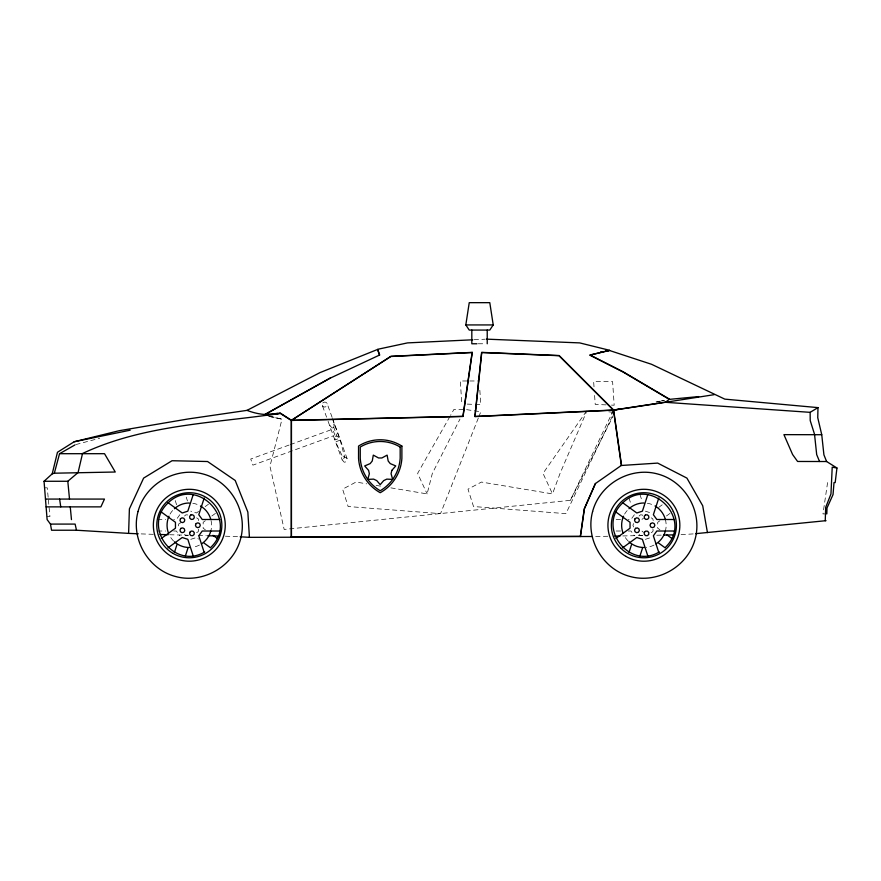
<?xml version="1.0" encoding="UTF-8"?>
<svg xmlns="http://www.w3.org/2000/svg" width="881" height="881" viewBox="0 0 881 881"><rect width="100%" height="100%" fill="white"/><g stroke="black" fill="none" stroke-linecap="round" stroke-linejoin="round"><path stroke-width="0.66" stroke-dasharray="4.41 3.3" d="M827.578 482.579L822.975 513.92L826.323 513.92M333.756 427.34L334.306 423.926L329.648 425.622L332.258 427.88L335.419 436.569L334.868 439.982L339.526 438.286L336.916 436.018L333.756 427.34L332.258 427.88M390.9 487.865L427.109 493.9L432.351 473.372L459.992 419.059M612.416 416.03L565.921 513.645L473.526 506.531L467.998 489.164L481.422 482.061L552.497 493.9L560.063 473.372L586.261 412.44M478.284 418.145L440.533 513.645L348.138 506.531L342.61 489.164L356.034 482.061L366.76 483.845M478.79 416.867L480.806 411.768L464.904 409.401L453.957 409.401L450.587 415.325M633.615 523.545L632.899 525.252L633.615 526.959M270.015 416.173L282.008 419.202L269.96 466.258L284.178 529.437L570.359 500.342L611.106 415.138M570.359 500.342L612.669 417.043M449.916 416.515L417.627 473.372L427.109 493.9M586.548 411.064L543.015 473.372L552.497 493.9M179.834 514.724L176.365 519.493L173.678 519.493M634.408 514.724L630.95 519.493L628.263 519.493M184.503 516.013L185.913 514.812L187.763 514.956M639.088 516.013L640.487 514.812L642.337 514.956L643.548 516.365M641.985 519.416L643.394 518.204M198.588 511.398L196.397 512.984L190.792 511.167M205.174 506.608L208.467 504.218M205.339 520.726L203.159 522.301L203.159 528.204L205.339 529.778M211.869 515.98L216.23 512.808M658.647 507.412L663.041 504.218M659.913 520.726L657.733 522.301L657.733 528.204L659.913 529.778M666.443 515.98L672.985 511.233M196.617 532.675L198.192 531.706L198.621 529.899L197.663 528.325M651.191 532.675L652.766 531.706L653.206 529.899L652.237 528.325M180.748 522.829L179.041 523.545L178.325 525.252L179.041 526.959M289.023 445.07L250.722 459.023L252.946 465.135L333.381 435.853M290.301 444.608L331.157 429.741M335.419 436.569L336.916 436.018M340.22 440.159L335.551 441.855L343.326 458.296L344.823 457.746L340.22 440.159L332.897 420.072M190.792 539.337L196.397 537.509L198.588 539.106M645.366 539.337L650.971 537.509M75.832 444.575L99.685 438.264M656.576 402.077L660.53 401.218M661.84 400.932L664.472 400.359M656.037 401.945L660.023 401.174M661.356 400.91L664.021 400.403M693.171 533.908L679.945 534.745M187.763 535.549L185.913 535.692L184.503 534.492M642.337 535.549L640.487 535.692L639.088 534.492M474.143 339.725L485.013 339.207M607.813 536.265L594.433 536.485M622.779 535.945L643.196 535.516M656.808 535.23L662.248 535.108M478.24 343.766L485.938 343.766M467.04 380.977L460.278 380.977L461.853 403.872M469.749 380.977L479.22 380.977M44.579 487.832L47.266 487.832L48.158 497.413M46.88 516.563L49.942 516.563L48.29 498.778M157.556 519.493L165.617 519.493M616.16 519.493L621.534 519.493M157.556 531.012L165.617 531.012M173.678 531.012L176.365 531.012L179.834 535.78M616.16 531.012L621.534 531.012M628.263 531.012L630.95 531.012L634.408 535.78M153.283 534.327L138.229 533.798M169.615 534.745L188.666 535.241M198.192 535.494L206.363 535.703M225.415 536.199L238.861 536.716M606.051 404.875L595.226 404.423L594.477 393.653M611.469 405.106L614.178 405.216L612.592 381.528L593.64 381.528L594.113 388.257M467.271 404.104L474.033 404.379M475.388 404.445L480.806 404.665L479.837 390.184M608.804 411.845L612.835 412.209M376.154 485.409L382.85 486.521M269.146 416.405L282.008 419.202L268.628 416.239M645.366 511.167L650.971 512.984M651.191 517.83L652.766 518.799L653.206 520.594M196.617 517.83L198.192 518.799L198.621 520.594M641.985 531.089L643.394 532.289M332.126 417.363L327.148 403.685C326.146 400.536 321.047 402.386 322.314 405.447L326.587 417.165M322.314 405.447C323.316 408.597 328.415 406.747 327.148 403.685M347.059 458.395C337.775 451.226 344.548 469.837 347.059 458.395L332.511 418.442M328.084 421.283L342.224 460.146M639.969 494.582L642.051 500.959M628.979 497.996L631.071 504.428M186.221 497.126L187.466 500.959M175.231 500.573L176.905 505.716M665.386 519.493A22.256 22.256 0 0 1 665.662 529.888M653.999 545.086A22.256 22.256 0 0 1 646.213 547.387M628.142 540.989A22.256 22.256 0 0 1 624.607 536.386M624.607 514.119A22.256 22.256 0 0 1 628.142 509.515M647.37 503.271A22.256 22.256 0 0 1 653.999 505.419M211.077 520.616A22.256 22.256 0 0 1 211.077 529.888M199.425 545.086A22.256 22.256 0 0 1 192.796 547.233M173.568 540.989A22.256 22.256 0 0 1 170.033 536.386M170.033 514.119A22.256 22.256 0 0 1 173.568 509.515M192.796 503.271A22.256 22.256 0 0 1 199.425 505.419"/><path stroke-width="1.32" d="M605.665 351.255L609.41 350.462L651.555 364.294L724.821 399.137L817.975 407.617L817.755 417.704L821.742 434.718L823.922 454.849L826.609 461.523L836.95 467.987L835.188 482.579L834.01 482.579L833.041 494.571L827.017 507.952L826.807 513.92M138.229 533.798L128.604 533.379L129.397 508.899L143.614 478.108L172.037 460.73L207.575 461.523L235.216 480.475L247.847 512.059L249.433 537.333L591.867 536.496M695.77 533.666L825.244 520.748L825.695 507.357L830.959 493.977L832.215 467.205L836.95 467.987M580.304 536.54L584.257 508.899L595.314 483.636L621.534 465.3L613.639 410.017L559.16 355.539L481.764 352.378L475.046 416.438L613.639 410.017L665.573 402.121M465.818 324.935L469.243 302.668L489.792 302.668L493.217 324.935L489.792 330.067L469.243 330.067L465.818 324.935L493.217 324.935M128.604 533.379L76.493 530.23L51.55 530.23L50.459 524.085L47.122 519.614L44.05 481.268L52.21 473.835L57.463 452.283L74.18 441.755L119.133 430.721L188.622 418.882L247.01 410.37L320.012 372.608L377.52 349.471L379.502 355.164M52.21 473.835L54.336 473.207L59.545 453.704L74.962 444.927M174.405 552.508L176.905 544.788M193.225 494.582L187.829 511.167L182.224 512.984L167.963 502.622M185.395 555.922L187.884 548.268M204.216 497.996L198.787 514.724L202.245 519.493L219.721 519.493M628.979 552.508L631.49 544.788M647.799 494.582L642.414 511.167L636.798 512.984L622.537 502.622M639.969 555.922L642.458 548.268M658.801 497.996L653.361 514.724L656.83 519.493L674.295 519.493M595.479 483.46L584.422 508.733L580.48 536.375L291.457 537.058L291.457 420.292L280.4 413.178L264.696 414.61L330.199 378.059M611.7 413.894L613.473 410.194L620.125 408.905M211.099 547.046C239.687 519.041 195.527 474.881 167.522 503.458C142.204 527.741 174.702 570.106 204.722 551.947M665.684 547.046C694.261 519.041 650.101 474.881 622.096 503.458C596.778 527.741 629.287 570.106 659.296 551.947M44.05 481.268L67.804 481.268L78.068 472.579L82.528 453.495C144.132 424.488 213.94 423.32 280.224 413.354L291.281 420.457L462.899 416.493L472.117 352.543L390.779 356.497L291.281 420.457L291.281 537.234M161.3 538.478L175.462 528.204L175.462 522.301L161.3 512.015M167.963 547.883L182.224 537.509L187.829 539.337L193.225 555.922M615.885 538.478L630.036 528.204L630.036 522.301L615.885 512.015M622.537 547.883L636.798 537.509L642.414 539.337L647.799 555.922M707.443 532.598L702.708 505.749L686.916 478.108L657.689 463.098L621.369 465.476L613.473 410.194L558.983 355.704L481.599 352.543L474.87 416.603L613.473 410.194L665.397 402.298L810.135 412.341L817.975 407.617M591.129 354.856L609.41 350.462M600.853 352.136L603.342 351.607M600.677 352.301L603.177 351.783M74.18 441.755L130.179 430.192M714.205 394.666L665.397 402.298L669.505 399.192L623.208 371.837L590.061 354.999L609.575 350.297L579.687 342.896L486.378 339.141M264.994 414.687L268.837 414.312M275.257 413.685L277.834 413.431M266.106 414.731L268.672 414.488M275.092 413.85L277.658 413.607M698.677 396.582L669.34 399.368L623.032 372.002L589.885 355.175M825.244 520.748L826.037 520.671M280.224 413.354C268.837 415.876 257.626 414.455 247.01 410.37M472.778 339.791L407.54 342.896L377.696 349.294L379.678 354.988L330.023 378.235L264.52 414.786L267.02 415.414M54.336 473.207L115.268 472.018L104.509 453.693L59.545 453.704M614.619 536.122L620.059 536M663.613 535.086L673.139 534.888M476.951 343.766L471.82 343.766L471.82 330.067M821.742 434.718L783.925 434.641L792.592 454.508L797.591 461.468L826.609 461.523M45.482 499.075L104.465 499.075L100.886 506.872L46.109 506.872M50.459 524.085L75.105 524.085L76.493 530.23M219.721 531.012L202.245 531.012L198.787 535.78L204.216 552.508M674.295 531.012L656.83 531.012L653.361 535.78L658.801 552.508M160.089 534.503L168.249 534.712M207.718 535.736L218.609 536.022M240.183 536.793L249.433 537.333M666.443 534.525L671.895 538.478M658.647 543.092L665.232 547.883M212.96 535.318L217.321 538.478M204.073 543.092L210.658 547.883M819.572 461.523L816.687 454.629L814.529 434.267L810.223 420.589L810.135 412.341M59.622 499.075L60.756 506.872M67.804 481.268L69.511 499.075M70.249 506.872L71.471 519.614M487.226 330.067L487.226 343.766M665.386 531.012A22.256 22.256 0 0 1 656.004 543.918M643.89 547.508A22.256 22.256 0 0 1 628.99 541.793M623.109 533.225A22.256 22.256 0 0 1 623.55 516.2M628.99 508.711A22.256 22.256 0 0 1 643.89 502.996M655.012 505.98A22.256 22.256 0 0 1 665.386 519.493M210.812 531.012A22.256 22.256 0 0 1 201.43 543.918M189.305 547.508A22.256 22.256 0 0 1 174.416 541.793M168.524 533.225A22.256 22.256 0 0 1 168.976 516.2M174.416 508.711A22.256 22.256 0 0 1 189.305 502.996M200.439 505.98A22.256 22.256 0 0 1 210.812 519.493M400.172 447.041L400.172 458.252A40.691 40.691 0 0 1 380.218 490.75A40.691 40.691 0 0 1 360.252 458.252L360.252 447.041A38.621 38.621 0 0 1 400.172 447.041M401.89 446.083L401.89 458.296A42.398 42.398 0 0 1 380.218 492.721A42.398 42.398 0 0 1 358.545 458.296L358.545 446.083A40.339 40.339 0 0 1 401.89 446.083M391.825 470.388L391.076 473.703L392.662 479.407L386.781 479.121L383.664 480.63L380.218 484.671L376.771 480.63L373.643 479.121L367.762 479.407L369.348 473.703L368.599 470.388L364.69 465.928L370.174 463.604L372.256 461.005L373.302 455.125L378.566 457.977L381.858 457.977L387.122 455.125L388.18 461.005L390.25 463.604L395.745 465.928L391.825 470.388M189.8 532.289L189.657 534.139L190.858 535.549L192.708 535.692L194.106 534.492L194.261 532.642L193.049 531.232L191.21 531.089L189.8 532.289M644.374 532.289L644.231 534.139L645.432 535.549L647.282 535.692L648.691 534.492L648.834 532.642L647.634 531.232L645.784 531.089L644.374 532.289M138.042 511.52C130.52 538.908 148.085 569.335 175.572 576.515C202.96 584.048 233.399 566.472 240.579 538.985C248.101 511.597 230.536 481.169 203.048 473.978C175.649 466.456 145.222 484.032 138.042 511.52M592.616 511.52C585.094 538.908 602.659 569.335 630.146 576.515C657.545 584.048 687.973 566.472 695.153 538.985C702.675 511.597 685.11 481.169 657.622 473.978C630.234 466.456 599.796 484.032 592.616 511.52M472.293 352.378L463.065 416.317L291.457 420.292L390.955 356.32L472.293 352.378M180.429 518.799L179.988 520.594L180.957 522.18L182.763 522.609L184.338 521.64L184.779 519.845L183.81 518.259L182.004 517.83L180.429 518.799M635.003 518.799L634.573 520.594L635.542 522.18L637.337 522.609L638.923 521.64L639.353 519.845L638.384 518.259L636.578 517.83L635.003 518.799M196.155 523.545L195.45 525.252L196.155 526.959L197.873 527.675L199.58 526.959L200.295 525.252L199.58 523.545L197.873 522.829L196.155 523.545M650.74 523.545L650.024 525.252L650.74 526.959L652.447 527.675L654.154 526.959L654.869 525.252L654.154 523.545L652.447 522.829L650.74 523.545M180.957 528.325L179.988 529.899L180.429 531.706L182.004 532.675L183.81 532.245L184.779 530.659L184.338 528.864L182.763 527.895L180.957 528.325M635.542 528.325L634.573 529.899L635.003 531.706L636.578 532.675L638.384 532.245L639.353 530.659L638.923 528.864L637.337 527.895L635.542 528.325M190.858 514.956L189.657 516.365L189.8 518.204L191.21 519.416L193.049 519.261L194.261 517.863L194.106 516.013L192.708 514.812L190.858 514.956M645.432 514.956L644.231 516.365L644.374 518.204L645.784 519.416L647.634 519.261L648.834 517.863L648.691 516.013L647.282 514.812L645.432 514.956M625.906 556.385A35.956 35.956 0 0 0 679.846 525.252A35.956 35.956 0 0 0 625.906 494.109A35.956 35.956 0 0 0 625.906 556.385M620.885 548.257A32.531 32.531 0 0 0 675.309 533.666A32.531 32.531 0 0 0 635.465 493.834A32.531 32.531 0 0 0 620.885 548.257M171.332 556.385A35.956 35.956 0 0 0 225.261 525.252A35.956 35.956 0 0 0 171.332 494.109A35.956 35.956 0 0 0 171.332 556.385M173.039 553.422A32.531 32.531 0 0 0 221.836 525.252A32.531 32.531 0 0 0 173.039 497.082A32.531 32.531 0 0 0 173.039 553.422"/></g></svg>
